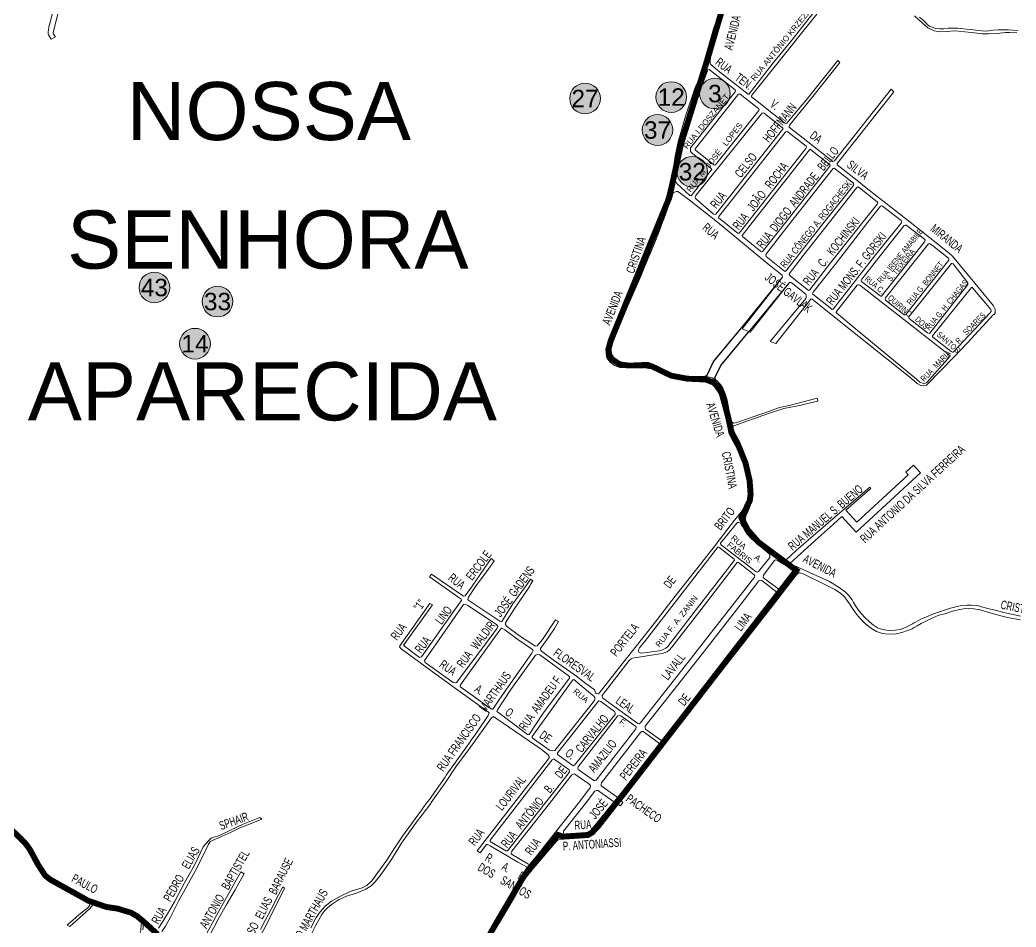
# Model space of a CAD drawing. Header units: millimetres. Extents: x 617885 to 663705, y 7172943 to 7234736.
# Drawn here: x 647700 to 649414, y 7180587 to 7182148 of the extents above; entities that cross this region are included whole.
import ezdxf
from ezdxf.enums import TextEntityAlignment as Align

# ---------------------------------------------------------------- set-up
doc = ezdxf.new("R2010")
doc.units = ezdxf.units.MM
doc.linetypes.add('CONTINUO', pattern=[0])
for name, color, linetype in [('BAIRROS', 12, 'Continuous'), ('CMEI', 51, 'Continuous'), ('Equipamentos Públicos', 171, 'Continuous'), ('Escolas Municipais', 21, 'Continuous')]:
    doc.layers.add(name, color=color, linetype=linetype)
doc.layers.add('TOP_VIAS 10.000', color=7, linetype='Continuous', lineweight=9)
doc.layers.add('VIAS', color=7, linetype='Continuous', lineweight=5)
doc.styles.add('LDUP', font='LDUP.SHX')
doc.styles.get("Standard").update_dxf_attribs({"font": 'arial.ttf'})

msp = doc.modelspace()

# ---------------------------------------------------------------- hatches: boundary and pattern name
at = {"layer": 'CMEI', "true_color": 0xffff99}
h = msp.add_hatch(color=51, dxfattribs=at)
edge = h.paths.add_edge_path()
edge.add_arc((648896.1, 7182021.5), 26.4, 0, 360)
at = {"layer": 'Equipamentos Públicos', "true_color": 0xb3b3ff}
h = msp.add_hatch(color=151, dxfattribs=at)
edge = h.paths.add_edge_path()
edge.add_arc((648672.7, 7182013), 26.4, 0, 360)
h = msp.add_hatch(color=151, dxfattribs=at)
edge = h.paths.add_edge_path()
edge.add_arc((648821, 7182015.5), 26.4, 0, 360)
h = msp.add_hatch(color=151, dxfattribs=at)
edge = h.paths.add_edge_path()
edge.add_arc((648857.2, 7181887), 26.4, 0, 360)
h = msp.add_hatch(color=151, dxfattribs=at)
edge = h.paths.add_edge_path()
edge.add_arc((647931.8, 7181687.8), 26.4, 0, 360)
h = msp.add_hatch(color=151, dxfattribs=at)
edge = h.paths.add_edge_path()
edge.add_arc((648040.4, 7181663.6), 26.4, 0, 360)
h = msp.add_hatch(color=151, dxfattribs=at)
edge = h.paths.add_edge_path()
edge.add_arc((648001.7, 7181591.1), 26.4, 0, 360)
at = {"layer": 'Escolas Municipais'}
h = msp.add_hatch(color=256, dxfattribs=at)
edge = h.paths.add_edge_path()
edge.add_arc((648797.4, 7181958.8), 26.4, 0, 360)

# ---------------------------------------------------------------- linework, layer by layer
at = {"layer": 'BAIRROS', "lineweight": 40, "ltscale": 0.3, "const_width": 10}
for points in [[(648908.2, 7182165.4), (648881.7, 7182076.1), (648837.7, 7181935.1), (648825.7, 7181879.8), (648817.7, 7181843.1), (648716.7, 7181596.1), (648712.7, 7181581.1), (648713.7, 7181570.1), (648716.7, 7181566.1), (648732.3, 7181555.7), (648747, 7181553.5), (648774.7, 7181554.1), (648787.7, 7181552.1), (648820.7, 7181536.1), (648848.6, 7181530.9), (648880.2, 7181529.5), (648893.7, 7181524.1), (648905.7, 7181513.1), (648918.5, 7181466.1), (648924.5, 7181439), (648935.1, 7181419.2), (648948.6, 7181385.9), (648955.7, 7181356), (648957.4, 7181331.7), (648955.8, 7181320.5), (648941.6, 7181291.2), (648952.2, 7181271.1), (648970.8, 7181249.7), (649036, 7181201.1), (648740.3, 7180818.3), (648685.3, 7180750.5), (648677.7, 7180745.8), (648635.1, 7180742.9), (648626.1, 7180745.8), (648613.1, 7180731.1), (648579.7, 7180691.7), (648564.8, 7180670.8), (648517.9, 7180590.7), (648462.1, 7180490)], [(648510.3, 7180577.2), (648565.1, 7180670.7), (648579.9, 7180691.6), (648613.3, 7180731), (648626.3, 7180745.6), (648635.4, 7180742.8), (648678, 7180745.6), (648685.6, 7180750.4), (648740.6, 7180818.2), (649036.3, 7181201), (648971.1, 7181249.6), (648952.5, 7181270.9), (648941.9, 7181291), (648956.1, 7181320.4), (648957.7, 7181331.6), (648955.9, 7181355.9), (648948.9, 7181385.8), (648935.4, 7181419.1), (648924.8, 7181438.9), (648918.8, 7181465.9), (648906, 7181513), (648894, 7181524), (648880.5, 7181529.4), (648848.8, 7181530.8), (648821, 7181536), (648788, 7181552), (648775, 7181554), (648747.3, 7181553.4), (648732.5, 7181555.5), (648717, 7181566), (648714, 7181570), (648713, 7181581), (648717, 7181596), (648818, 7181843), (648826, 7181879.7), (648838, 7181935), (648882, 7182076), (648909, 7182167)], [(647937.3, 7180574.8), (647912.6, 7180597.2), (647901.5, 7180606.2), (647891, 7180612.2), (647877.5, 7180616.1), (647869.1, 7180618.9), (647848.7, 7180622), (647818.2, 7180632.5), (647752.6, 7180668.9), (647743.9, 7180675.8), (647731.7, 7180694.5), (647717.1, 7180721.4), (647710.2, 7180730.7), (647702.1, 7180739.2), (647661.9, 7180777.3)], [(647937.5, 7180574.6), (647912.9, 7180597.1), (647901.8, 7180606.1), (647891.3, 7180612.1), (647877.8, 7180616), (647869.4, 7180618.7), (647848.9, 7180621.8), (647818.5, 7180632.4), (647752.9, 7180668.8), (647744.2, 7180675.6), (647731.9, 7180694.4), (647717.4, 7180721.2), (647710.5, 7180730.6), (647702.4, 7180739.1), (647662.2, 7180777.2)]]:
    msp.add_lwpolyline(points, dxfattribs=at)
at = {"layer": 'CMEI', "color": 7, "lineweight": 5}
msp.add_circle((648896.1, 7182021.5), 26.4, dxfattribs=at)
at = {"layer": 'Equipamentos Públicos', "color": 7, "lineweight": 5}
for centre in [(648672.7, 7182013), (648821, 7182015.5), (648857.2, 7181887), (647931.8, 7181687.8), (648040.4, 7181663.6), (648001.7, 7181591.1)]:
    msp.add_circle(centre, 26.4, dxfattribs=at)
at = {"layer": 'Escolas Municipais', "color": 7, "lineweight": 5}
msp.add_circle((648797.4, 7181958.8), 26.4, dxfattribs=at)
at = {"layer": 'VIAS', "color": 253, "linetype": 'CONTINUO', "lineweight": 9, "ltscale": 0.3}
msp.add_line((649011.5, 7181704.4), (648940.3, 7181616.7), dxfattribs=at)
msp.add_line((649011.5, 7181704.4), (648940.3, 7181616.7), dxfattribs=at)
at = {"layer": 'VIAS', "color": 253, "linetype": 'CONTINUO', "lineweight": 25, "ltscale": 0.3}
for p, q in [((648882.1, 7181536.6), (648878.9, 7181534.5)), ((648896.2, 7181532.1), (648896.8, 7181529))]:
    msp.add_line(p, q, dxfattribs=at)
at = {"layer": 'VIAS', "color": 253, "ltscale": 0.3}
for points in [[(647766.9, 7182200.8), (647752.6, 7182144.3), (647750.5, 7182136.3), (647749.4, 7182130.7), (647748.9, 7182128.2), (647748.8, 7182126.2), (647749.1, 7182124.4), (647749.6, 7182122.5), (647751.2, 7182119.8), (647754.4, 7182115.2), (647761.5, 7182119.4), (647758.4, 7182123.7), (647757.8, 7182125.1), (647757.6, 7182126.5), (647758, 7182128.3), (647783.4, 7182230.2)], [(648903.3, 7182161.1), (648893.7, 7182132.7), (648875.9, 7182070.8), (648866.8, 7182041.4), (648862.2, 7182031.8), (648845.5, 7181982.4), (648839.9, 7181962.7), (648832.9, 7181938.7), (648827.6, 7181913.6), (648822.4, 7181879.5), (648817.7, 7181862.3), (648813.2, 7181845), (648808.2, 7181828.7), (648800.5, 7181806.9), (648797.9, 7181800), (648791.9, 7181784.3), (648780.2, 7181754.8), (648765.1, 7181718.3), (648750.7, 7181685.5), (648735.8, 7181651.4), (648720.1, 7181614.2), (648710.1, 7181586.9), (648708.8, 7181575.6), (648710.4, 7181566.9), (648715.7, 7181559.2), (648723.6, 7181553.7), (648732.8, 7181550.2), (648743.6, 7181549.5), (648757.3, 7181550.2), (648766.8, 7181551.1), (648773.1, 7181550.9), (648781.9, 7181549.3), (648790.8, 7181546.7), (648800.3, 7181542.1), (648807.1, 7181538.6), (648817.3, 7181533.2), (648826.1, 7181530.6), (648835.7, 7181529), (648848.2, 7181528), (648861.9, 7181527.3), (648874.2, 7181526), (648884.5, 7181523.6), (648893, 7181519.8), (648899.1, 7181512.2), (648904.1, 7181504.1), (648908.2, 7181494.4), (648911.2, 7181485.2), (648913.9, 7181474.2), (648916.3, 7181457.7), (648918.9, 7181444.8), (648920.1, 7181437.6), (648924.1, 7181429), (648934, 7181411.2), (648938.8, 7181401.8), (648944, 7181389.4), (648946.8, 7181378.4), (648950.7, 7181365), (648952.6, 7181356.5), (648953.8, 7181345.2), (648953.9, 7181337.7), (648953.4, 7181328.4), (648952.9, 7181321.2), (648949.1, 7181313), (648946, 7181307), (648930, 7181287.4), (648890.3, 7181235.9), (648862.6, 7181200.5), (648828, 7181156.7), (648791.6, 7181109.7), (648763.6, 7181074), (648736.7, 7181039.9), (648697.2, 7180989.6), (648695.1, 7180988.7), (648691.9, 7180988.9), (648691, 7180989.8), (648688.8, 7180995.2), (648671.9, 7181008.2), (648658.2, 7181019.2), (648640.8, 7181031.2), (648620.3, 7181045.5), (648597.6, 7181061.8), (648595.9, 7181064.3), (648596.2, 7181066.7), (648609.3, 7181084.8), (648620.2, 7181100.9), (648626.8, 7181112.8), (648621.9, 7181115.8), (648599.6, 7181082.3), (648590.4, 7181071.3), (648587.1, 7181070.8), (648584.8, 7181072.1), (648560, 7181088.5), (648537.4, 7181105.1), (648535.6, 7181107.7), (648535.7, 7181110.5), (648549.5, 7181132.5), (648577.8, 7181173.8), (648579.1, 7181176.6), (648582.8, 7181183.1), (648578.9, 7181185.7), (648573.2, 7181177.5), (648548.2, 7181143.4), (648529.6, 7181113.3), (648528.2, 7181112.6), (648526.2, 7181113.8), (648507, 7181126.2), (648486.4, 7181140), (648472.9, 7181149.2), (648471.2, 7181151), (648472.4, 7181154.8), (648484.4, 7181173.1), (648506.1, 7181202.7), (648513.8, 7181214), (648516.1, 7181217.6), (648511, 7181221.6), (648505.8, 7181214), (648500, 7181204.7), (648478.5, 7181173.6), (648466.3, 7181157.1), (648463.8, 7181156.9), (648461.7, 7181157.5), (648408.7, 7181194.5), (648405, 7181190), (648459.8, 7181151.3), (648460.1, 7181148.9), (648457.8, 7181146.1), (648391.3, 7181052.3), (648388.6, 7181051.3), (648385.6, 7181052.8), (648362.1, 7181070.5), (648360.4, 7181072.1), (648362.9, 7181075.3), (648410, 7181141.5), (648405.8, 7181144.1), (648354.1, 7181071.2), (648353.5, 7181069.2), (648356.1, 7181066.2), (648443.8, 7181002.1), (648506.6, 7180957.1), (648507.5, 7180955.6), (648505.8, 7180951.3), (648487.4, 7180923.3), (648485.1, 7180919.5), (648477, 7180909), (648475.2, 7180906), (648433.7, 7180848.6), (648431.8, 7180845.4), (648405, 7180807), (648399.5, 7180800), (648391.2, 7180788.1), (648374.4, 7180764.7), (648358.4, 7180743.6), (648344.8, 7180723.2), (648331.5, 7180702.5), (648314.5, 7180678.7), (648305.8, 7180666.5), (648297.2, 7180658.7), (648289.1, 7180654.8), (648270.6, 7180648.8), (648256.4, 7180642.5), (648236.8, 7180632), (648225.5, 7180622.9), (648217.1, 7180613.7), (648210.2, 7180603.5), (648200.9, 7180585.9)], [(648912.5, 7182163.4), (648905.6, 7182144.2), (648898.3, 7182120.1), (648891.2, 7182092.6), (648888.7, 7182083.2), (648888.1, 7182077.3), (648888.2, 7182073.6), (648888.3, 7182072), (648901.4, 7182061.1), (648953.1, 7182020.4), (648954.4, 7182020.2), (648955.2, 7182021.1), (648994.9, 7182072.3), (649025.9, 7182110.5), (649066.7, 7182162.1)], [(649071.4, 7182158.4), (649045.3, 7182125.5), (649027.5, 7182103.1), (649006.4, 7182077), (648959.5, 7182018.9), (648958.9, 7182017.6), (648959, 7182016.1), (648976.8, 7182002), (648989, 7181992.3), (649016, 7181970.9), (649018.3, 7181970), (649020.1, 7181970.7), (649039.6, 7181994), (649053.1, 7182010.1), (649077.7, 7182041), (649107.4, 7182078.2), (649111.2, 7182075), (649082.4, 7182038.7), (649062.4, 7182013.5), (649024.3, 7181966.9), (649023.9, 7181965), (649024, 7181963.8), (649096.2, 7181906.7), (649098.8, 7181904.7), (649101.8, 7181905.6), (649199.1, 7182028.8), (649204.1, 7182024.5), (649106.6, 7181901.1), (649106.5, 7181898.8), (649140.3, 7181872.3), (649156.5, 7181859.5), (649232.2, 7181800), (649299.1, 7181747.1), (649305, 7181741.9), (649343.3, 7181695.1), (649375.4, 7181656.3), (649378.2, 7181650.6), (649378.4, 7181647.6), (649378, 7181644.2), (649376.4, 7181641.4), (649375.6, 7181641.1), (649329.9, 7181591.9), (649307.7, 7181568.4), (649260.2, 7181519.5), (649254.9, 7181518.4), (649249.2, 7181519.9), (649244.3, 7181522.8), (649231.4, 7181533.3), (649101.4, 7181637.4), (649062.9, 7181668.1), (649061.2, 7181667.9), (649000.8, 7181591.6), (648991.3, 7181594.8), (649052.5, 7181668.7), (649053.1, 7181670.5), (649053.4, 7181672), (649053.1, 7181674.4), (649052.7, 7181676.2), (649027.1, 7181696.6), (649024.2, 7181696.4)], [(649415.7, 7182125.9), (649403, 7182126.7), (649395.8, 7182126.6), (649381.7, 7182125.1), (649366.9, 7182124), (649355.2, 7182124), (649342.5, 7182126), (649326.1, 7182127.8), (649315, 7182129.1), (649305.8, 7182129.3), (649296.1, 7182128.5), (649283.9, 7182127.7), (649273.2, 7182129.3), (649262.7, 7182134.8), (649252.9, 7182143.2), (649239.7, 7182155.3)], [(649248, 7182152.7), (649253.7, 7182148.2), (649260.3, 7182142.1), (649261.5, 7182140.5), (649265.5, 7182137.6), (649275.6, 7182133.4), (649282.6, 7182132.8), (649289.8, 7182133), (649297.5, 7182134.2), (649305.4, 7182134.2), (649313.4, 7182133.8), (649319.5, 7182133.4), (649328.2, 7182132.5), (649337.8, 7182131.7), (649345.2, 7182130.7), (649354.5, 7182129.5), (649361, 7182129), (649367.6, 7182129.5), (649374.7, 7182130.4), (649383.7, 7182131), (649391.6, 7182131.3), (649401, 7182131.2), (649409.2, 7182130.6), (649417.1, 7182129.8)], [(648940.3, 7181616.7), (648940.3, 7181616.7), (649012.2, 7181705.4), (649011.8, 7181708.8), (648987.2, 7181728.4), (648913.5, 7181789.4), (648900.3, 7181800), (648851.9, 7181838.6), (648836.2, 7181850), (648832.5, 7181853.1), (648829.8, 7181853.1), (648825, 7181851.3), (648821.6, 7181843.7), (648813.8, 7181821.3), (648808.8, 7181807.1), (648806, 7181800), (648800, 7181784.4), (648791.4, 7181762.3), (648775.7, 7181724.6), (648768.4, 7181707.4), (648758.5, 7181683.9), (648741.8, 7181645.9), (648721.6, 7181597.5), (648717.2, 7181582.1), (648718.7, 7181572.4), (648723, 7181565.9), (648730.1, 7181561.2), (648740.4, 7181557.6), (648750.6, 7181557.3), (648761.5, 7181557.8), (648770.5, 7181558.9), (648782.5, 7181558.5), (648792.9, 7181554.3), (648805.3, 7181547.5), (648816.7, 7181541.5), (648827.3, 7181538), (648836.3, 7181536.3), (648854.6, 7181534.5), (648872.8, 7181534.8), (648878.9, 7181534.5)], [(648940.3, 7181616.7), (648940.3, 7181616.7), (649011.5, 7181704.4)], [(648940.3, 7181616.7), (648940.3, 7181616.7), (649011.5, 7181704.4), (649011.5, 7181704.4)], [(649024.2, 7181696.4), (648953.6, 7181610.1)], [(649023.3, 7181695.2), (649023.3, 7181695.2), (648953.6, 7181610.1)], [(648872.8, 7181534.8), (648884.7, 7181534.2), (648891.4, 7181532.4), (648894.4, 7181530.4), (648900.2, 7181527)], [(648896.8, 7181529), (648900.2, 7181527), (648908, 7181517.9), (648913.4, 7181506.6), (648914.3, 7181503.6), (648917.2, 7181493.9), (648919.9, 7181478.3), (648921.7, 7181465.8), (648924.1, 7181457), (648928.9, 7181454.6), (648934.1, 7181455.2), (648991.6, 7181475.4), (649007.3, 7181481.4), (649024.1, 7181484.9), (649072.3, 7181497.1), (649073, 7181492.4), (649039, 7181484.2), (649014.8, 7181479.7), (648986.6, 7181470.3), (648928.6, 7181449.6), (648926.3, 7181448.2), (648927.2, 7181443.7), (648934.5, 7181426.4), (648944, 7181405.2), (648950.2, 7181387.9), (648953.6, 7181379.4), (648953.7, 7181377.4), (648956.7, 7181364.4), (648959.7, 7181350.9), (648961.3, 7181342.1), (648961.3, 7181336.7), (648960.7, 7181326.4), (648958.5, 7181316), (648955.3, 7181307.5), (648949.6, 7181294.4), (648949, 7181288.2), (648950.3, 7181280.5), (648953.9, 7181272.7), (648964.1, 7181261.2), (649005.1, 7181225.5), (649016, 7181218.3), (649018.3, 7181218.4), (649036.2, 7181235.2), (649099, 7181289.7), (649162.9, 7181343.9), (649164.1, 7181341.9), (649158.1, 7181336.6), (649121.4, 7181304.7), (649140.3, 7181284.1), (649228.6, 7181365.4), (649224.5, 7181369.8), (649237.8, 7181382), (649250, 7181368.7)], [(649250, 7181368.7), (649139.2, 7181266.8)], [(649139.2, 7181266.8), (649114.6, 7181293.5), (649100.2, 7181280.4)], [(649100.2, 7181280.4), (649074.1, 7181257.5)], [(649074.1, 7181257.5), (649025, 7181212.8)], [(649025, 7181212.8), (649059, 7181197.2), (649093, 7181181.7)], [(649093, 7181181.7), (649110, 7181171.8)], [(649110, 7181171.8), (649120.9, 7181163.7), (649126.2, 7181158.5)], [(649126.2, 7181158.5), (649132, 7181150.4), (649134.5, 7181145.7), (649137.9, 7181140.2)], [(649137.9, 7181140.2), (649143.1, 7181132.5)], [(649143.1, 7181132.5), (649147.5, 7181126.7), (649154.6, 7181119.4), (649162.1, 7181112.2)], [(649270.6, 7181125.5), (649279.1, 7181128.7), (649289.3, 7181132.1)], [(649289.3, 7181132.1), (649301.6, 7181135.7), (649310.7, 7181138.4), (649320.3, 7181140.5), (649329.9, 7181141.1), (649337.2, 7181141.2), (649347.6, 7181140.4), (649354.9, 7181138.5)], [(649354.9, 7181138.5), (649367.8, 7181135.1), (649380.3, 7181132)], [(649380.3, 7181132), (649390.7, 7181129.2)], [(649236.2, 7181109.2), (649237.9, 7181110.3), (649241.1, 7181111.9), (649245.2, 7181114.4)], [(649245.2, 7181114.4), (649251.8, 7181117.4)], [(649251.8, 7181117.4), (649258.9, 7181120.7), (649270.6, 7181125.5)], [(649390.7, 7181129.2), (649400.4, 7181126.7)], [(649400.4, 7181126.7), (649409.4, 7181124.9), (649422.1, 7181122.4)], [(649162.1, 7181112.2), (649168.7, 7181106.5)], [(649168.7, 7181106.5), (649176, 7181102.3)], [(649176, 7181102.3), (649183, 7181099.6), (649191.3, 7181097.9)], [(649191.3, 7181097.9), (649197.8, 7181097.6), (649206.3, 7181098)], [(649206.3, 7181098), (649214.8, 7181099.4)], [(649214.8, 7181099.4), (649224.2, 7181102.7)], [(649224.2, 7181102.7), (649228.5, 7181104.9)], [(649228.5, 7181104.9), (649236.2, 7181109.2)], [(647944.5, 7180579.6), (647950.7, 7180589), (647959.3, 7180604.5), (647973.3, 7180631.6), (647987.5, 7180657.3), (648001.9, 7180683.5), (648014.6, 7180708), (648024.4, 7180728.5), (648027.8, 7180734.6), (648035.9, 7180738), (648048.6, 7180743.5), (648064.1, 7180750.7), (648078.8, 7180757.7), (648098.5, 7180765.4), (648116.7, 7180772.7), (648113.2, 7180775.9), (648084.8, 7180764.5), (648062.9, 7180753.9), (648042.5, 7180744.4), (648033.9, 7180742), (648029.5, 7180740.3), (648025.3, 7180736), (648015.6, 7180725.3), (648000.7, 7180693.8), (647983.5, 7180663.3), (647966.5, 7180630.5), (647954.5, 7180610.2), (647945.4, 7180595), (647938.9, 7180585.5)], [(647929.5, 7180585.4), (647916.6, 7180597.8), (647906.1, 7180606.8), (647896.5, 7180612.8), (647883.8, 7180617.7), (647870.2, 7180621.3), (647853.1, 7180624.2), (647841, 7180627.4), (647826.6, 7180632.8), (647805.4, 7180642.7), (647778.9, 7180657.4), (647757.7, 7180669.7), (647749.8, 7180675.2), (647742.1, 7180683.9), (647732.3, 7180699), (647724.6, 7180713.6), (647718.8, 7180723.9), (647713.7, 7180731.7), (647710.2, 7180736.1), (647699.8, 7180746)], [(648026.1, 7180570.7), (648041.2, 7180599.4), (648055.4, 7180624.7), (648070.9, 7180651.3), (648077.3, 7180662.8), (648086.5, 7180679), (648080.8, 7180682.2), (648067.4, 7180658.6), (648058.8, 7180643), (648035.9, 7180601.9), (648014.2, 7180561.8)], [(648102.5, 7180550.9), (648123, 7180588.3), (648155.9, 7180654.2), (648152.6, 7180656.3), (648145.2, 7180642.4), (648132.5, 7180618), (648122.3, 7180598.7), (648114.2, 7180583.1)]]:
    msp.add_lwpolyline(points, dxfattribs=at)
at = {"layer": 'VIAS', "color": 253}
for points in [[(648912.5, 7182163.4), (648905.6, 7182144.2), (648898.3, 7182120.1), (648891.2, 7182092.6), (648888.7, 7182083.2), (648888.1, 7182077.3), (648888.2, 7182073.6), (648888.3, 7182072), (648901.4, 7182061.1), (648953.1, 7182020.4), (648954.4, 7182020.2), (648955.2, 7182021.1), (648994.9, 7182072.3), (649025.9, 7182110.5), (649066.7, 7182162.1)], [(649071.4, 7182158.4), (649045.3, 7182125.5), (649027.5, 7182103.1), (649006.4, 7182077), (648959.5, 7182018.9), (648958.9, 7182017.6), (648959, 7182016.1), (648976.8, 7182002), (648989, 7181992.3), (649016, 7181970.9), (649018.3, 7181970), (649020.1, 7181970.7), (649039.6, 7181994), (649053.1, 7182010.1), (649077.7, 7182041), (649107.4, 7182078.2), (649111.2, 7182075), (649082.4, 7182038.7), (649062.4, 7182013.5), (649024.3, 7181966.9), (649023.9, 7181965), (649024, 7181963.8), (649096.2, 7181906.7), (649098.8, 7181904.7), (649101.8, 7181905.6), (649199.1, 7182028.8), (649204.1, 7182024.5), (649106.6, 7181901.1), (649106.5, 7181898.8), (649140.3, 7181872.3), (649156.5, 7181859.5), (649232.2, 7181800), (649299.1, 7181747.1), (649305, 7181741.9), (649343.3, 7181695.1), (649375.4, 7181656.3), (649378.2, 7181650.6), (649378.4, 7181647.6), (649378, 7181644.2), (649376.4, 7181641.4), (649375.6, 7181641.1), (649329.9, 7181591.9), (649307.7, 7181568.4), (649260.2, 7181519.5), (649254.9, 7181518.4), (649249.2, 7181519.9), (649244.3, 7181522.8), (649231.4, 7181533.3), (649101.4, 7181637.4), (649062.9, 7181668.1), (649061.2, 7181667.9), (649000.8, 7181591.6), (648991.3, 7181594.8), (649052.5, 7181668.7), (649053.1, 7181670.5), (649053.4, 7181672), (649053.1, 7181674.4), (649052.7, 7181676.2), (649027.1, 7181696.6), (649024.2, 7181696.4), (648956.7, 7181610.7), (648943.1, 7181616.9), (649012.2, 7181705.4)], [(649415.7, 7182125.9), (649403, 7182126.7), (649395.8, 7182126.6), (649381.7, 7182125.1), (649366.9, 7182124), (649355.2, 7182124), (649342.5, 7182126), (649326.1, 7182127.8), (649315, 7182129.1), (649305.8, 7182129.3), (649296.1, 7182128.5), (649283.9, 7182127.7), (649273.2, 7182129.3), (649262.7, 7182134.8), (649252.9, 7182143.2), (649239.7, 7182155.3)], [(649361, 7182129), (649367.6, 7182129.5), (649374.7, 7182130.4), (649383.7, 7182131), (649391.6, 7182131.3), (649401, 7182131.2), (649409.2, 7182130.6), (649417.1, 7182129.8)], [(648200.8, 7180573.5), (648209.8, 7180590.3), (648219.9, 7180608.8), (648224.4, 7180615.3), (648230.1, 7180620.6), (648238.5, 7180627.3), (648248.8, 7180633.8), (648262.4, 7180640.1), (648279.8, 7180645.8), (648295.5, 7180652.3), (648304.6, 7180658), (648311.5, 7180664.8), (648320.7, 7180676.5), (648327.7, 7180686.1), (648338.5, 7180701.8), (648357.1, 7180731.8), (648381.2, 7180765.4), (648407.3, 7180800), (648408.2, 7180801.3), (648435, 7180839.3), (648450.3, 7180862.9), (648475.4, 7180896.8), (648511.9, 7180947.1), (648515.5, 7180949.3), (648520.9, 7180945.5), (648597.5, 7180893.5), (648609.3, 7180883.4), (648611.2, 7180881), (648611.1, 7180878.2), (648608.4, 7180874.6), (648550.4, 7180800), (648487, 7180718.4), (648492.1, 7180714.8), (648503.4, 7180729.2), (648505.2, 7180729.1), (648509.5, 7180726.8), (648548.4, 7180704), (648557, 7180699.1), (648573.4, 7180690.2), (648559.1, 7180667.8), (648544.8, 7180641.9), (648520.8, 7180602.3), (648490, 7180544.4)]]:
    msp.add_lwpolyline(points, dxfattribs=at)
for points in [[(648853.1, 7181846), (648830.4, 7181866.5), (648828.6, 7181870.9), (648830.7, 7181881.4), (648834.6, 7181903.9), (648840.9, 7181935.2), (648848.3, 7181960.1), (648859.4, 7181995.2), (648872.2, 7182030.9), (648873, 7182032.9), (648884, 7182062.3), (648886.2, 7182062.8), (648888.7, 7182061.2), (648931.2, 7182027.8), (648931.6, 7182026.2), (648930.9, 7182024.3), (648912.9, 7182001.6), (648854.4, 7181927.9), (648853.9, 7181925.2), (648854.4, 7181922), (648857.7, 7181918.3), (648889.8, 7181892.7), (648890.6, 7181891), (648889.7, 7181889.5), (648855.2, 7181845.7)], [(648936.3, 7182020.3), (648938, 7182020.7), (648939.8, 7182020.5), (648971.5, 7181995.3), (648972.1, 7181993.8), (648971.7, 7181992.1), (648896.9, 7181898.6), (648895.7, 7181898.3), (648894.3, 7181899), (648862.1, 7181924.5), (648862, 7181925.8), (648862.6, 7181927.1), (648935.5, 7182019.4)], [(648977.5, 7181988), (648979.5, 7181988.3), (648981.1, 7181988), (649013.2, 7181962.2), (649013.4, 7181960.6), (649012.2, 7181959.5), (648897.8, 7181813.9), (648895.6, 7181813.6), (648893.4, 7181814.7), (648862.5, 7181840.8), (648862.2, 7181843.5), (648863.3, 7181846), (648976.1, 7181986.8)], [(648903, 7181807.2), (648902.3, 7181808.3), (648902.7, 7181809.9), (649017.2, 7181954.6), (649018.4, 7181955.7), (649020.9, 7181956.4), (649022.2, 7181955.3), (649053.3, 7181930.7), (649053.6, 7181929.1), (649052.4, 7181926.7), (648952.7, 7181800), (648938, 7181781.4), (648935.8, 7181781.3), (648933.9, 7181782.3), (648912, 7181800)], [(648977, 7181749.4), (648978.7, 7181750.2), (649017.9, 7181800), (649093.8, 7181896.4), (649094.4, 7181898.4), (649092.9, 7181899.9), (649061.4, 7181924.6), (649060, 7181925.7), (649059.1, 7181924.8), (648960.8, 7181800), (648942.9, 7181777.3), (648943.5, 7181775.8), (648974.6, 7181750.4)], [(649019.7, 7181717.9), (649017, 7181715.5), (649015.9, 7181715.8), (648984.3, 7181741.4), (648983.5, 7181743.3), (648983.6, 7181744.5), (649004.5, 7181771.7), (649026.8, 7181800), (649099.8, 7181892.6), (649101.6, 7181893.1), (649103.8, 7181891.3), (649134.5, 7181867.2), (649135.4, 7181866), (649134.3, 7181863.2), (649084.3, 7181800), (649047, 7181752.8)], [(649024.1, 7181711.5), (649023.8, 7181709.9), (649026, 7181707.5), (649056.5, 7181683.2), (649057.7, 7181682.8), (649059.3, 7181683.5), (649060.8, 7181685.6), (649095, 7181730.4), (649150.4, 7181800), (649175.7, 7181831.7), (649176.4, 7181833.5), (649175.5, 7181835.2), (649144.7, 7181859.3), (649142.1, 7181861), (649140.2, 7181859.8), (649093, 7181800), (649048.4, 7181743.4)], [(649064.9, 7181680), (649064.3, 7181677.7), (649064.5, 7181676.3), (649094.2, 7181652.7), (649098.1, 7181649.9), (649099.3, 7181650.5), (649138, 7181699.6), (649173.1, 7181744.7), (649216.4, 7181798.6), (649216.9, 7181800), (649217.2, 7181800.8), (649216.4, 7181803.2), (649184.7, 7181827.9), (649182.9, 7181828.4), (649181.2, 7181827.7), (649159.4, 7181800), (649137.9, 7181772.6), (649103, 7181727.5)], [(649181.3, 7181672.8), (649179.7, 7181673.9), (649148.5, 7181698.2), (649147.9, 7181699.7), (649148.8, 7181702), (649180.2, 7181742.1), (649221.8, 7181794.3), (649223.2, 7181795.2), (649225.2, 7181795.1), (649227.7, 7181793.4), (649256.7, 7181770.9), (649257.7, 7181769.3), (649257.7, 7181768.4), (649256.5, 7181766.3), (649183, 7181673.1)], [(649188.8, 7181667.5), (649189.7, 7181669.8), (649263.4, 7181762.9), (649264.8, 7181763.5), (649266.4, 7181763), (649270.4, 7181760), (649298, 7181738.1), (649298.8, 7181736.5), (649298.3, 7181735), (649296, 7181731.9), (649224.7, 7181641.3), (649223.7, 7181640.5), (649222, 7181640.9), (649219, 7181643.1), (649189.7, 7181666)], [(649229.7, 7181635.4), (649229.9, 7181637.5), (649302.9, 7181728.9), (649304.3, 7181729.3), (649306, 7181728.5), (649331.2, 7181695.8), (649331.5, 7181694.4), (649331, 7181692.8), (649329.4, 7181690.6), (649265.7, 7181609.1), (649264.6, 7181608.6), (649261.8, 7181609.7), (649230.5, 7181634.5)], [(649300.2, 7181568.9), (649260.9, 7181524.5), (649258.4, 7181523.1), (649254.7, 7181522.8), (649248.8, 7181525), (649242.9, 7181529.8), (649137.2, 7181617.2), (649105.6, 7181643.4), (649105, 7181644.7), (649105.4, 7181646.2), (649140.9, 7181691.6), (649142, 7181692.4), (649143.4, 7181692.4), (649145.3, 7181691.7), (649221.1, 7181632.5), (649300.3, 7181570.9), (649300.6, 7181569.9)], [(649270.7, 7181603.1), (649270.7, 7181604.8), (649337.4, 7181688), (649338.9, 7181688.2), (649340.1, 7181686.9), (649370.8, 7181649.7), (649371.5, 7181647.8), (649371.2, 7181646.4), (649369.3, 7181643.8), (649305.9, 7181576.6), (649304.7, 7181576.5), (649302.8, 7181577.7), (649271, 7181602.2)], [(648990.7, 7181225), (648990.6, 7181227.5), (648989.7, 7181229.3), (648974.3, 7181242.3), (648959.2, 7181255.3), (648951.3, 7181263.9), (648947.3, 7181270.7), (648944, 7181275.9), (648941.7, 7181279), (648940.1, 7181282), (648937.3, 7181283.2), (648935.1, 7181283.3), (648933.8, 7181282.5), (648905.9, 7181247.6), (648905.7, 7181246.5), (648907.5, 7181244.5), (648966.9, 7181198.4), (648968.6, 7181197.9), (648969.9, 7181198.3), (648971.2, 7181198.9), (648990.4, 7181222.9)], [(648811.8, 7181067.1), (648807.3, 7181064.8), (648804.6, 7181063.9), (648800.8, 7181062.8), (648769.2, 7181058.4), (648766.1, 7181059.9), (648764.5, 7181062), (648764.6, 7181064.2), (648766.6, 7181067.5), (648776.6, 7181080.3), (648853.8, 7181179.7), (648900.9, 7181240.7), (648903, 7181240.7), (648929.1, 7181220.3), (648929.6, 7181218.4), (648862.4, 7181131.3), (648814.9, 7181069.8)], [(649030.4, 7181197.4), (649030.1, 7181199.8), (649029.3, 7181202.7), (649027.1, 7181204.6), (649021, 7181207.7), (649010.8, 7181213.5), (649004.3, 7181217.9), (649001, 7181219), (648999.2, 7181218.7), (648998.3, 7181217.7), (648979.5, 7181192.9), (648979.1, 7181189.5), (648980, 7181188.2), (649006.5, 7181168), (649007.9, 7181167.9), (649010.1, 7181168.7), (649030.2, 7181195)], [(648852, 7181045.6), (648861.6, 7181057.8), (648964.3, 7181189.5), (648964.8, 7181191.8), (648963.8, 7181193.2), (648936.6, 7181214.5), (648934.5, 7181214.6), (648870.1, 7181130.9), (648821.8, 7181069), (648817.9, 7181064), (648814.1, 7181061.1), (648810, 7181059.4), (648806, 7181058.2), (648801.4, 7181057.4), (648754.6, 7181050.2), (648752.1, 7181048.9), (648748.4, 7181045.9), (648702.1, 7180985.9), (648701.9, 7180983.8), (648703.1, 7180981.1), (648763.6, 7180937.4), (648765.7, 7180937), (648767.4, 7180937.9)], [(648807.6, 7180908.7), (648805.4, 7180908), (648803.2, 7180908.8), (648776.6, 7180928), (648776.3, 7180930.1), (648776.4, 7180933), (648817.2, 7180985.2), (648880.9, 7181066.2), (648941.2, 7181143.6), (648971.7, 7181182.8), (648973.3, 7181183.8), (648975.2, 7181184.2), (648976.8, 7181183.4), (649002.5, 7181163.7), (649003.4, 7181162.3), (649003.5, 7181160.7), (649003.1, 7181160.1), (648951.9, 7181094.8), (648914.9, 7181047.5), (648873.1, 7180993.6), (648843.4, 7180955.2)], [(648451.4, 7181007.9), (648449.1, 7181007.2), (648446, 7181008.1), (648397.5, 7181042.7), (648396.4, 7181045.7), (648399.3, 7181050.2), (648443.9, 7181113.9), (648463.7, 7181142.2), (648466.5, 7181143), (648471.2, 7181140.8), (648516.7, 7181110.4), (648520.4, 7181107.8), (648522.5, 7181104.2), (648521.6, 7181101.7), (648510.4, 7181086.8)], [(648582.4, 7181065), (648583.2, 7181063.2), (648581.2, 7181058.5), (648525.7, 7180979.3), (648514.2, 7180962.4), (648512, 7180962.1), (648509.3, 7180964.1), (648458.9, 7180999.9), (648457.8, 7181001.4), (648458.5, 7181003.9), (648527.3, 7181099.9), (648529.1, 7181101.5), (648534.6, 7181098.8), (648557.3, 7181082), (648580.6, 7181066.2)], [(648646.2, 7181017.9), (648646.2, 7181015.7), (648645.2, 7181014.8), (648599.8, 7180953.7), (648576.7, 7180918.8), (648573.7, 7180918.6), (648571.2, 7180920.4), (648522.1, 7180957.3), (648520.9, 7180958.4), (648522.2, 7180961.2), (648544.9, 7180995.8), (648587.4, 7181054.9), (648591, 7181056.1), (648594.8, 7181055.4), (648643.6, 7181019.9)], [(648582, 7180913), (648581.5, 7180915), (648584.7, 7180919.1), (648609.6, 7180953.9), (648651.9, 7181012.6), (648653.4, 7181013.3), (648681.9, 7180989.2), (648688.1, 7180984.4), (648689.7, 7180982.1), (648689.8, 7180978.5), (648688.9, 7180977.3), (648620.6, 7180890.9), (648617.5, 7180890.7), (648614.4, 7180890.8), (648611.7, 7180891.7)], [(648724.4, 7180955.8), (648724.8, 7180953.2), (648721.1, 7180948.9), (648654.7, 7180865.9), (648652.1, 7180864.8), (648649.9, 7180866.4), (648625.2, 7180884), (648625.2, 7180886.3), (648626.4, 7180888.3), (648695.2, 7180975.6), (648696.7, 7180976.3), (648698.1, 7180976.2), (648699.6, 7180975.5), (648723.5, 7180958.4)], [(648692.1, 7180840), (648690.1, 7180839.7), (648687.6, 7180839.3), (648660.8, 7180858.6), (648660.4, 7180860.5), (648660.6, 7180862.9), (648728.4, 7180950), (648730.7, 7180951), (648734.1, 7180950.7), (648759.8, 7180932.1), (648760.6, 7180930.4), (648760.3, 7180928.1)], [(648700.8, 7180835.2), (648700.6, 7180833.1), (648700.2, 7180830.3), (648727.6, 7180811.1), (648729.9, 7180810.8), (648732.4, 7180812.3), (648800.7, 7180900.5), (648800.1, 7180902.4), (648799.3, 7180904.1), (648772.5, 7180923.7), (648770.5, 7180923.6), (648768.3, 7180921.9)]]:
    msp.add_lwpolyline(points, close=True, dxfattribs=at)
at = {"layer": 'VIAS', "color": 253, "linetype": 'CONTINUO', "lineweight": 25, "ltscale": 0.3}
for points in [[(648940.3, 7181616.7), (648893.9, 7181561), (648882.1, 7181536.6)], [(648896.2, 7181532.1), (648906.6, 7181553.7), (648953.6, 7181610.1)]]:
    msp.add_lwpolyline(points, dxfattribs=at)
at = {"layer": 'VIAS', "color": 253, "flags": 128}
for points in [[(648489.9, 7180533.4), (648524.9, 7180594), (648553.2, 7180641.3), (648568.9, 7180670.3), (648579.3, 7180683.1), (648584.3, 7180688.6), (648624.5, 7180736.3), (648628.8, 7180737.8), (648672.8, 7180741.8), (648681.9, 7180744.2), (648688.2, 7180748), (648698.1, 7180758), (648728.7, 7180797.1), (648731.1, 7180797.8), (648733.8, 7180795.9), (648736.6, 7180800), (648737.6, 7180801.5), (648735.5, 7180803.6), (648735.1, 7180806.1), (648736.7, 7180808.6), (648773.2, 7180855.3), (648852.9, 7180957.4), (648890.9, 7181006.1), (648933.9, 7181061.4), (648995.4, 7181140), (649036.2, 7181192.9), (649039.7, 7181196.9), (649042.3, 7181196.9), (649048.1, 7181194.9), (649087.5, 7181175.8), (649102.7, 7181168), (649112.1, 7181161.8), (649118.8, 7181155.6), (649122.9, 7181149.8), (649127.8, 7181143.2), (649131.8, 7181137.2), (649137.8, 7181128.2), (649145.3, 7181118.8), (649154.4, 7181109.5), (649163.6, 7181102.4), (649174.1, 7181095.7), (649184.4, 7181092.1), (649194.8, 7181091.4), (649207.7, 7181092), (649217.9, 7181094.2), (649227.5, 7181097.3), (649235.4, 7181100.5), (649239.1, 7181102.6), (649244, 7181105.3), (649250.9, 7181109.7), (649261.1, 7181114.7), (649271.1, 7181119.2), (649281.6, 7181123.7), (649292, 7181126.4), (649304.7, 7181130.6), (649314.8, 7181133.3), (649323.8, 7181134.9), (649332.9, 7181135.3), (649341.7, 7181135.1), (649352.2, 7181133.3), (649371.6, 7181127.5), (649381.8, 7181124.7), (649394.2, 7181121.3), (649405.4, 7181118.8), (649422, 7181115.8)], [(647907.8, 7180577.6), (647909.3, 7180589.4), (647909.7, 7180596.7), (647905.6, 7180600.1), (647896.8, 7180606.1), (647889.7, 7180609.3), (647884.1, 7180611.8), (647871, 7180614.9), (647859.3, 7180616.7), (647842.5, 7180620.1), (647828.2, 7180625.2), (647825.9, 7180625.2), (647821.6, 7180619.5), (647814.4, 7180613.2), (647791.7, 7180592.9), (647786.3, 7180588.4), (647781.6, 7180590.6), (647783.5, 7180592.3), (647805.3, 7180611.2), (647817.6, 7180620.3), (647820.6, 7180624.8), (647818.7, 7180629.5), (647809.9, 7180633.6), (647794.5, 7180642.2), (647778, 7180651), (647759.5, 7180662), (647748.9, 7180667.6), (647741, 7180674.9), (647734, 7180683.4), (647725.8, 7180697), (647718.5, 7180713.2), (647713.7, 7180721.2), (647708.2, 7180728.5), (647701.9, 7180735.6), (647692.4, 7180744.7)], [(647925.1, 7180581.5), (647917.5, 7180590), (647913.1, 7180593.4), (647912.1, 7180582.3)]]:
    msp.add_lwpolyline(points, dxfattribs=at)
for points in [[(648643.4, 7180850.9), (648603.5, 7180800), (648539.4, 7180718.3), (648536.6, 7180718.3), (648533.6, 7180720.1), (648509.5, 7180734.6), (648509.2, 7180736.4), (648511.2, 7180739.1), (648558.2, 7180800), (648611.8, 7180869.3), (648615.9, 7180874.7), (648618.3, 7180876), (648619.8, 7180875.9), (648621.8, 7180874.5), (648643.1, 7180859.3), (648645.4, 7180857.7), (648645.8, 7180854.5)], [(648650.2, 7180849.1), (648652.3, 7180850.6), (648654.7, 7180851), (648657.1, 7180849.2), (648679.1, 7180833.5), (648680.9, 7180832.2), (648682, 7180830), (648681.7, 7180826.7), (648678.9, 7180823.2), (648660.7, 7180800), (648579.1, 7180695.8), (648576.9, 7180695), (648574.1, 7180695.8), (648545.9, 7180712.7), (648545.4, 7180715.3), (648546.9, 7180717.9), (648611.6, 7180800)], [(648689.8, 7180820.8), (648692.4, 7180822.3), (648695.1, 7180822.2), (648698.4, 7180819.7), (648721.6, 7180803), (648722.1, 7180800.6), (648721.9, 7180800), (648721.3, 7180798), (648683.5, 7180751.9), (648678.2, 7180749.7), (648673.5, 7180748.3), (648669.8, 7180747.9), (648664, 7180747.4), (648639.4, 7180745.9), (648636.6, 7180747.2), (648635.4, 7180749.5), (648635.8, 7180752), (648653.4, 7180774.4), (648673.5, 7180800)]]:
    msp.add_lwpolyline(points, close=True, dxfattribs=at)

# ---------------------------------------------------------------- texts
at = {"layer": 'BAIRROS', "lineweight": 40, "ltscale": 0.3}
for s, p in [('NOSSA ', (648148.3, 7181941.4)), ('SENHORA', (648127, 7181720.3)), ('APARECIDA', (648117.6, 7181459.1))]:
    msp.add_text(s, height=100, dxfattribs=at).set_placement(p, align=Align.CENTER)
at = {"layer": 'CMEI', "color": 7}
msp.add_text('3', height=30, dxfattribs=at).set_placement((648896.1, 7182021.5), align=Align.MIDDLE_CENTER)
at = {"layer": 'Equipamentos Públicos', "color": 7}
for s, p in [('27', (648672.7, 7182013)), ('12', (648821, 7182015.5)), ('32', (648857.2, 7181887)), ('43', (647931.8, 7181687.8)), ('33', (648040.4, 7181663.6)), ('14', (648001.7, 7181591.1))]:
    msp.add_text(s, height=30, dxfattribs=at).set_placement(p, align=Align.MIDDLE_CENTER)
at = {"layer": 'Escolas Municipais', "color": 7}
msp.add_text('37', height=30, dxfattribs=at).set_placement((648797.4, 7181958.8), align=Align.MIDDLE_CENTER)
at = {"layer": 'TOP_VIAS 10.000', "color": 251, "style": 'LDUP'}
for s, height, rotation, width, p in [('RUA ANTÔNIO KRZEZANOVSKI', 10, 51, 1.04, (648964.7, 7182042.2)), ('AVENIDA', 15, 76, 0.69, (648926.1, 7182095.1)), ('RUA', 15, 323, 0.69, (648895.4, 7182072.5)), ('TEN.', 15, 323, 0.69, (648929.2, 7182046)), ('RUA I.DOSZANET', 10, 51, 1.04, (648848.4, 7181925.1)), ('RUA          CELSO        HOFFMANN', 15, 51.5746, 0.69, (648898.6, 7181822.2)), ('V.', 15, 323, 0.69, (648989.6, 7182000.3)), ('RUA M. JOSÉ   LOPES', 10, 52, 1.04, (648854.3, 7181850.8)), ('DA', 15, 323, 0.69, (649058, 7181946.3)), ('RUA  DIOGO  ANDRADE   BELLO', 15, 52.0025, 0.69, (648978.4, 7181753.5)), ('RUA   JOÃO   ROCHA', 15, 52, 0.69, (648937.2, 7181785.7)), ('SILVA', 15, 323, 0.69, (649121.8, 7181896)), ('RUA CÔNEGO A. ROGACHESKI', 12, 51.5293, 0.69, (649016.9, 7181720.2)), ('RUA', 15, 320, 0.69, (648873.2, 7181788.6)), ('RUA   C.   KOCHINSKI', 15, 51.541, 0.69, (649058, 7181689.8)), ('RUA MONS. F. GORSKI', 15, 51.601, 0.69, (649098, 7181656.1)), ('MIRANDA', 15, 321, 0.69, (649265.5, 7181786.5)), ('CRISTINA', 15, 71, 0.69, (648756.8, 7181710.7)), ('RUA IRENE AMABILE', 10, 51, 0.69, (649182.1, 7181694.1)), ('S. TEIXEIRA', 10, 51, 0.69, (649199.2, 7181697.3)), ('RUA G. BONNET', 10, 51, 0.69, (649232.9, 7181656.7)), ('JOSÉ GAVLAK', 15, 322, 0.69, (648980.7, 7181702.3)), ('RUA C.', 10, 321, 0.69, (649152.7, 7181700.7)), ('AVENIDA', 15, 68.5135, 0.69, (648715.6, 7181621.9)), ('RUA G. H. CHAGAS', 10, 51, 0.69, (649265.4, 7181613.1)), ('QUIRINO', 10, 319, 0.69, (649192.6, 7181668.5)), ('DOS', 10, 319, 0.69, (649239.4, 7181631.5)), ('SOARES', 10, 45, 0.69, (649328.8, 7181604.9)), ('SANTOS', 10, 319, 0.69, (649276.6, 7181605.4)), ('R.', 10, 45, 0.69, (649315.7, 7181589.8)), ('MARIA', 10, 45, 0.69, (649277.4, 7181547.6)), ('RUA', 10, 45, 0.69, (649255.8, 7181524.9)), ('AVENIDA', 15, 287, 0.69, (648881.2, 7181487.1)), ('CRISTINA', 15, 281, 0.69, (648907.7, 7181403.9)), ('RUA ANTONIO DA SILVA FERREIRA', 15, 42.6859, 0.69, (649154.3, 7181247)), ('RUA MANUEL S. BUENO', 15, 40.4221, 0.69, (649029.9, 7181234.2)), ('BRITO', 15, 52, 0.69, (648905.7, 7181268.8)), ('RUA ', 10, 319, 1.04, (648922.7, 7181255.4)), ('ERCOLE', 15, 53, 0.69, (648478.6, 7181182.6)), ('FABRIS', 10, 321, 1.04, (648915.8, 7181243.2)), ('A.', 10, 321, 1.04, (648962.9, 7181221.5)), ('AVENIDA', 15, 333, 0.69, (649046.1, 7181215.9)), ('GADENS', 15, 53, 0.69, (648552, 7181154.1)), ('RUA', 15, 322, 0.69, (648435.9, 7181185.4)), ('DE', 15, 52, 0.69, (648818.4, 7181168.7)), ('"1"', 15, 53, 0.69, (648388.4, 7181129.6)), ('JOSÉ', 15, 53, 0.69, (648527.3, 7181119.5)), ('RUA F. A. ZANIN', 10, 52, 1.04, (648800.9, 7181067.6)), ('CRISTINA', 15, 348.7743, 0.69, (649386.8, 7181135.2)), ('LINO', 15, 53, 0.69, (648425.7, 7181106.6)), ('LIMA', 15, 53, 0.69, (648940.7, 7181095)), ('RUA', 15, 53, 0.69, (648349.2, 7181079.5)), ('WALDIR', 15, 53, 0.69, (648487.1, 7181063.2)), ('PORTELA', 15, 52, 0.69, (648726.7, 7181051.5)), ('RUA', 15, 53, 0.69, (648390.5, 7181056.9)), ('FLORESVAL', 15, 325, 0.69, (648617, 7181055.7)), ('RUA', 15, 325, 0.69, (648420.6, 7181035.7)), ('RUA', 15, 53, 0.69, (648462.6, 7181032)), ('LAVALL', 15, 52, 0.69, (648815, 7181011)), ('RUA FRANCISCO   MARTHAUS', 15, 54.6446, 0.69, (648428.6, 7180853.7)), ('AMADEU F.', 15, 54, 0.69, (648590.9, 7180953.9)), ('A.', 15, 325, 0.69, (648481.4, 7180993.5)), ('RUA', 10, 320, 1.04, (648651.3, 7180991)), ('LEAL', 15, 325, 0.69, (648724, 7180973.4)), ('DE', 15, 52, 0.69, (648843.4, 7180966.5)), ('O.', 15, 323, 0.69, (648533.6, 7180953.9)), ('RUA', 15, 55, 0.69, (648570.1, 7180924)), ('CARVALHO', 15, 51, 0.69, (648666.6, 7180886)), ('F.', 10, 324, 1.04, (648730.4, 7180938.4)), ('DE', 15, 324, 0.69, (648592.9, 7180914.3)), ('AMAZILIO', 15, 52, 0.69, (648688.8, 7180851.4)), ('O.', 15, 324, 0.69, (648637.1, 7180883.2)), ('PEREIRA', 15, 52, 0.69, (648743, 7180838.6)), ('DE', 15, 51, 0.69, (648631, 7180841.5)), ('LOURIVAL', 15, 52, 0.69, (648529.9, 7180786.5)), ('B.', 15, 51, 0.69, (648612.5, 7180816.4)), ('ANTÔNIO', 15, 51, 0.69, (648563.1, 7180754.3)), ('JOSÉ', 15, 51, 0.69, (648690.2, 7180771.5)), ('PACHECO', 15, 325, 0.69, (648741.5, 7180804.8)), ('SPHAIR', 15, 20, 0.69, (648046.7, 7180753.8)), ('RUA', 15, 4, 0.69, (648655, 7180754.8)), ('RUA', 15, 53, 0.69, (648483.1, 7180725.8)), ('RUA', 15, 52, 0.69, (648538.6, 7180722.2)), ('RUA', 15, 53, 0.69, (648580, 7180709.6)), ('P. ANTONIASSI', 15, 4, 0.69, (648635.1, 7180718.9)), ('ELIAS', 15, 60, 0.69, (647990.9, 7180685.7)), ('BAPTISTEL', 15, 60, 0.69, (648059, 7180649.8)), ('BARAUSE', 15, 63, 0.69, (648140.9, 7180641.8)), ('R.', 15, 330, 0.69, (648499.3, 7180702.3)), ('DOS', 15, 330, 0.69, (648486.7, 7180685.7)), ('A.', 15, 330, 0.69, (648527.8, 7180686.8)), ('PAULO', 15, 332, 0.69, (647787.9, 7180666.1)), ('PEDRO', 15, 60, 0.69, (647959.3, 7180629.5)), ('SANTOS', 15, 330, 0.69, (648525.3, 7180663.3)), ('P.', 15, 330, 0.69, (648555.6, 7180670.9)), ('RUA FRANCISCO MARTHAUS', 15, 61.0582, 0.69, (648136.2, 7180475.6)), ('ANTONIO', 15, 60, 0.69, (648021.5, 7180583.5)), ('ELIAS', 15, 63, 0.69, (648117.7, 7180599.3)), ('RUA', 15, 61, 0.69, (647938.9, 7180590.8)), ('CELSO', 15, 63, 0.69, (648091, 7180549))]:
    msp.add_text(s, height=height, rotation=rotation, dxfattribs=dict(at, width=width)).set_placement(p)

doc.saveas('drawing.dxf')
